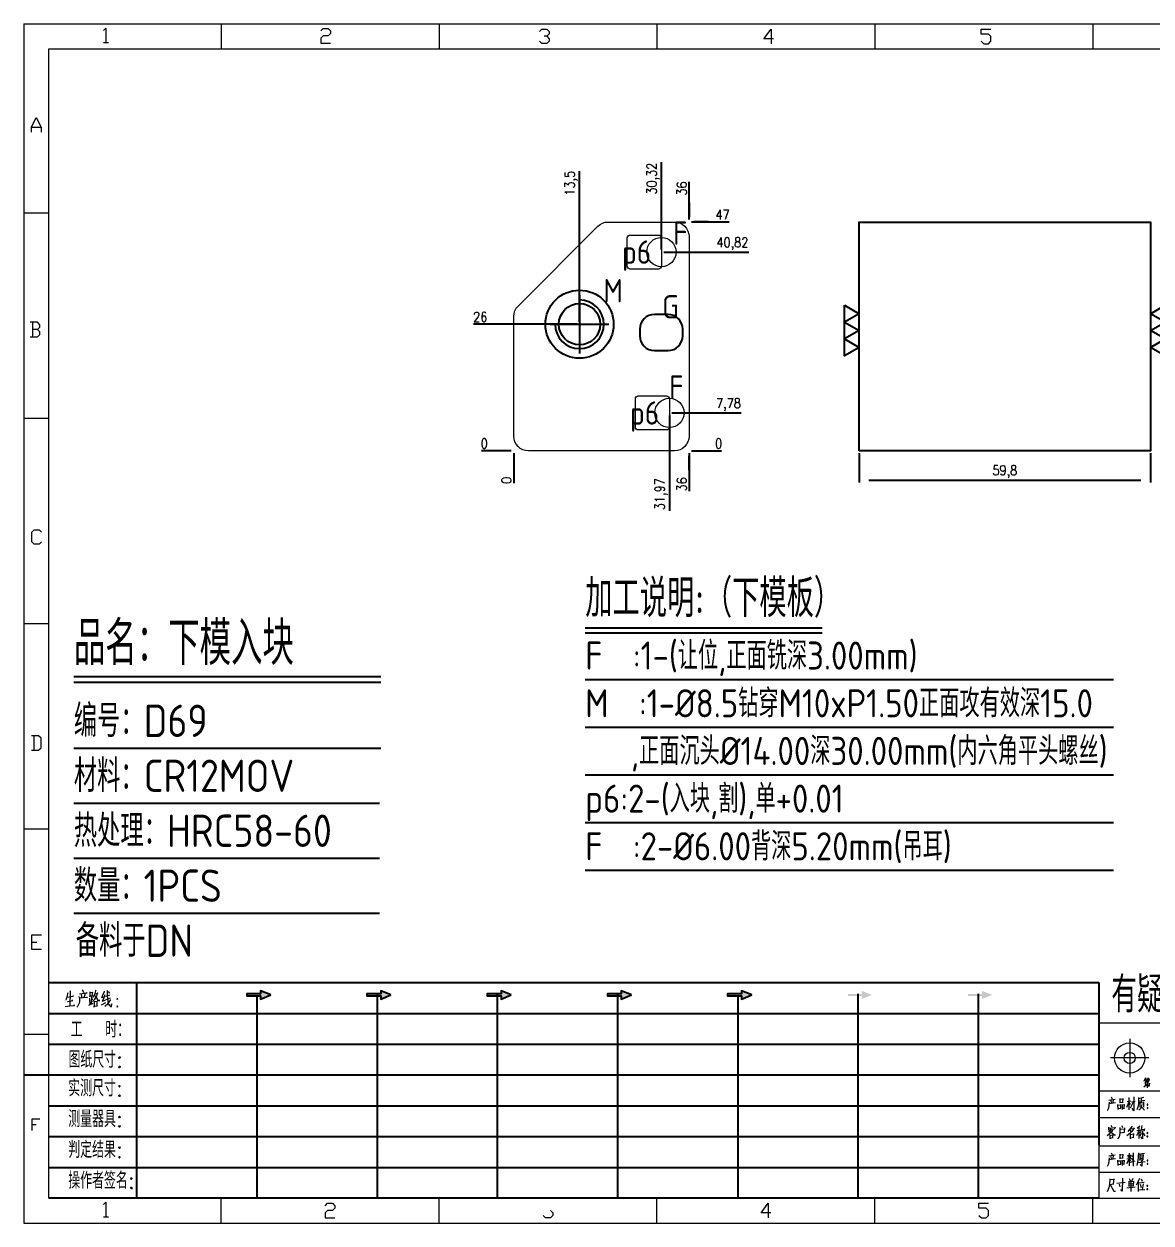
# Model space of a CAD drawing. Header units: millimetres. Extents: x 88508 to 142116, y -5268 to 20283.
# Drawn here: x 96824.6 to 97056, y -3081.8 to -2835.5 of the extents above; entities that cross this region are included whole.
import ezdxf
from ezdxf.enums import TextEntityAlignment as Align

# ---------------------------------------------------------------- set-up
doc = ezdxf.new("R2010")
doc.units = ezdxf.units.MM
doc.linetypes.add('CENTER', pattern=[0])
doc.linetypes.add('DASHED', pattern=[0])
for name, color, linetype in [('6', 6, 'Continuous'), ('DIE_P', 2, 'Continuous'), ('DIM', 4, 'Continuous'), ('TEXT', 4, 'Continuous')]:
    doc.layers.add(name, color=color, linetype=linetype)
doc.styles.add('chinesef_fs', font='simplex.shx', dxfattribs={"bigfont": 'gbcbig.shx'})
doc.styles.add('gbenor', font='gbenor.shx', dxfattribs={"bigfont": 'gbcbig.shx'})
doc.styles.add('GBENOR_', font='gbenor.shx', dxfattribs={"bigfont": 'gbcbig'})
doc.styles.get("Standard").update_dxf_attribs({"font": 'txt.shx', "width": 0.85, "bigfont": 'ctxt.shx'})
doc.styles.add('TXT', font='txt.shx', dxfattribs={"width": 0.8, "bigfont": 'ctxt.shx'})
doc.dimstyles.new('T-2-WX', dxfattribs={"dimtxt": 2, "dimasz": 2, "dimexe": 0.5, "dimexo": 0.5, "dimgap": 0.5, "dimtad": 1, "dimtxsty": 'Standard', "dimblk": 'OPEN30', "dimcen": 0, "dimazin": 3, "dimtfac": 1, "dimtmove": 0, "dimatfit": 3, "dimldrblk": 'OPEN30', "dimlwd": -1, "dimlwe": -1})

# ---------------------------------------------------------------- blocks, each defined once
blk = doc.blocks.new('U40')
for points in [[(351.8, 337.7), (351.8, 333.2), (367, 339.3), (351.8, 345.3), (351.8, 340.8), (331.2, 340.8), (331.2, 337.7)], [(545.7, 339.3), (530.6, 345.3), (530.6, 340.8), (509.9, 340.8), (509.9, 337.7), (530.6, 337.7), (530.6, 333.2)], [(724.5, 339.3), (709.3, 345.3), (709.3, 340.8), (688.7, 340.8), (688.7, 337.7), (709.3, 337.7), (709.3, 333.2)], [(903.3, 339.3), (888.1, 345.3), (888.1, 340.8), (867.5, 340.8), (867.5, 337.7), (888.1, 337.7), (888.1, 333.2)], [(1082.1, 339.3), (1066.9, 345.3), (1066.9, 340.8), (1046.3, 340.8), (1046.3, 337.7), (1066.9, 337.7), (1066.9, 333.2)], [(1245.7, 337.7), (1245.7, 333.2), (1260.9, 339.3), (1245.7, 345.3), (1245.7, 340.8), (1225.1, 340.8), (1225.1, 337.7)], [(1424.5, 337.7), (1424.5, 333.2), (1439.7, 339.3), (1424.5, 345.3), (1424.5, 340.8), (1403.8, 340.8), (1403.8, 337.7)]]:
    blk.add_hatch(color=3).paths.add_polyline_path(points)
at = {"color": 254, "lineweight": 18}
for p, q in [((0, 1783.5), (0, 0)), ((0, 1783.5), (2530.2, 1783.5)), ((941.1, 1783.5), (941.1, 1746.5)), ((1265.1, 1783.5), (1265.1, 1746.5)), ((1589.1, 1783.5), (1589.1, 1746.5)), ((37, 37), (37, 1746.5)), ((37, 1746.5), (2493.2, 1746.5)), ((0, 1502.7), (37, 1502.7)), ((0, 1197.2), (37, 1197.2)), ((0, 891.7), (37, 891.7)), ((0, 586.3), (37, 586.3)), ((1598.1, 298), (2493.2, 298)), ((0, 280.8), (37, 280.8)), ((1598.2, 196.6), (2493.2, 196.6)), ((2493.2, 156.4), (1598.2, 156.4)), ((2493.2, 114.1), (1598.2, 114.1)), ((2493.2, 75), (1598.2, 75)), ((37, 37), (2493.2, 37)), ((941.1, 0), (941.1, 37)), ((1265.1, 0), (1265.1, 37)), ((1589.1, 0), (1589.1, 37)), ((0, 0), (2530.2, 0))]:
    blk.add_line(p, q, dxfattribs=at)
at = {"color": 254, "linetype": 'Continuous', "lineweight": 18}
for p, q in [((293.1, 1783.5), (293.1, 1746.5)), ((617.1, 1783.5), (617.1, 1746.5)), ((1598.1, 298), (1598.1, 37)), ((1598.2, 298), (1598.2, 37)), ((293.1, 0), (293.1, 37)), ((617.1, 0), (617.1, 37))]:
    blk.add_line(p, q, dxfattribs=at)
for p, q in [((38, 357.6), (1598.2, 357.6)), ((1598.2, 357.6), (1598.2, 116.2)), ((38, 311.8), (1598.2, 311.8)), ((37.1, 266), (1598.2, 266)), ((0.1, 220.2), (1598.2, 220.2)), ((37.1, 174.4), (1598.2, 174.4)), ((37.1, 128.6), (1598.2, 128.6)), ((37.1, 82.8), (1598.2, 82.8))]:
    blk.add_line(p, q)
at = {"color": 254}
for p, q in [((167.8, 37), (167.8, 357.6)), ((525.5, 37), (525.5, 340.8)), ((704.3, 37), (704.3, 340.8)), ((883.1, 37), (883.1, 340.8)), ((1240.6, 37), (1240.6, 340.8)), ((1419.4, 37), (1419.4, 340.8)), ((346.7, 37), (346.7, 337.9)), ((1061.9, 37), (1061.9, 337.7)), ((1598.2, 37), (38, 37))]:
    blk.add_line(p, q, dxfattribs=at)
at = {"color": 92, "lineweight": 18}
for p, q in [((1644.1, 273.9), (1644.1, 217)), ((1672.4, 245.5), (1615.5, 245.5))]:
    blk.add_line(p, q, dxfattribs=at)
for points in [[(118.3, 1773.7), (121.9, 1777.3), (121.9, 1755.8)], [(441.4, 1773.1), (445, 1776.7), (452.2, 1776.7), (455.8, 1773.1), (455.8, 1769.5), (452.2, 1765.9), (445, 1765.9), (441.4, 1762.3), (441.4, 1755.1), (455.8, 1755.1)], [(766.4, 1772.4), (770, 1776), (777.2, 1776), (780.8, 1772.4), (780.8, 1768.8), (777.2, 1765.2), (773.6, 1765.2)], [(1114.4, 1761.4), (1100, 1761.4), (1110.8, 1775.8), (1110.8, 1754.2)], [(1423.4, 1757.7), (1427, 1754.1), (1434.2, 1754.1), (1437.8, 1757.7), (1437.8, 1764.9), (1434.2, 1768.5), (1423.4, 1768.5), (1423.4, 1775.7), (1437.8, 1775.7)], [(118.3, 1755.8), (125.5, 1755.8)], [(777.2, 1765.2), (780.8, 1761.6), (780.8, 1758), (777.2, 1754.4), (770, 1754.4), (766.4, 1758)], [(11.1, 1622.8), (11.1, 1630), (18.3, 1644.4), (25.5, 1630), (25.5, 1622.8)], [(11.1, 1630), (25.5, 1630)], [(20, 1329), (23.6, 1332.6), (23.6, 1336.2), (20, 1339.8), (9.2, 1339.8)], [(12.8, 1339.8), (12.8, 1318.2)], [(9.2, 1318.2), (20, 1318.2), (23.6, 1321.8), (23.6, 1325.4), (20, 1329), (12.8, 1329)], [(26.1, 1013.2), (22.5, 1009.6), (15.3, 1009.6), (11.7, 1013.2), (11.7, 1027.6), (15.3, 1031.2), (22.5, 1031.2), (26.1, 1027.6)], [(11, 703.2), (21.8, 703.2), (25.4, 706.8), (25.4, 721.2), (21.8, 724.8), (11, 724.8)], [(14.6, 724.8), (14.6, 703.2)], [(26.1, 407), (11.7, 407), (11.7, 428.6), (26.1, 428.6)], [(11.7, 417.8), (18.9, 417.8)], [(1613.5, 179.9), (1612.8, 170.8), (1610.8, 166.8)], [(1613, 182.8), (1622.3, 184.3)], [(1613.3, 177.7), (1623.2, 179.2)], [(1615.9, 182.1), (1616.3, 179)], [(1616.6, 187.6), (1617.9, 184.5)], [(1619.7, 183.6), (1618.8, 178.8)], [(1629.6, 185.4), (1629.6, 178.6)], [(1629.6, 184.3), (1634, 184.7)], [(1629.6, 179.4), (1634.2, 179.9)], [(1633.8, 179.9), (1634.2, 185.4)], [(1640, 172.1), (1643.5, 180.5)], [(1645.9, 181.4), (1640.4, 180.5)], [(1643.5, 168.2), (1643.5, 186.9)], [(1645.5, 176.1), (1643.5, 179.2)], [(1649.7, 180.8), (1647, 174.8), (1644.8, 171)], [(1646.6, 180.3), (1652.3, 181.2)], [(1650.1, 187.6), (1650.1, 167.1), (1647.7, 170.6)], [(1657.4, 186.9), (1657.2, 179), (1656.5, 173.7), (1654.8, 168.4)], [(1664.9, 186.7), (1657.4, 184.7)], [(1657.8, 181.2), (1666.7, 182.8)], [(1659.2, 179.7), (1659.2, 172.4)], [(1664.5, 179), (1659.2, 178.1)], [(1661.6, 178.6), (1661.8, 185.2)], [(1664.7, 180.1), (1664.5, 172.1)], [(1626.9, 168.8), (1626.7, 176.3)], [(1626.9, 175.2), (1630.5, 175.7)], [(1626.9, 170.2), (1630.7, 170.6)], [(1630.5, 176.1), (1630.3, 170.6)], [(1632.7, 176.3), (1632.7, 168.8)], [(1636.2, 175.7), (1632.9, 175.2)], [(1632.9, 170.4), (1636.4, 170.8)], [(1636, 170.8), (1636.4, 176.1)], [(1662, 176.3), (1661.4, 172.4), (1660, 169.7), (1657.6, 167.7)], [(1662.3, 172.4), (1666.2, 168)], [(12.3, 137.7), (12.3, 155), (23.8, 155)], [(12.3, 146.4), (18.1, 146.4)], [(1615.9, 144.9), (1617.5, 143.1)], [(1632.3, 144.9), (1633.2, 142)], [(1647.7, 144.2), (1641.5, 136.3)], [(1659.4, 144.2), (1655.2, 140.5)], [(1662.3, 144.9), (1661.2, 139.2), (1660.1, 135.2)], [(1619.7, 139.4), (1616.8, 135), (1610.6, 129.7)], [(1612.8, 142.5), (1612.4, 138.1)], [(1615.9, 140.3), (1612.4, 135)], [(1612.8, 141.2), (1622.3, 142)], [(1614.6, 131.2), (1614.8, 125)], [(1614.6, 130.3), (1619.2, 131.2)], [(1614.8, 137.8), (1619.2, 138.9)], [(1614.8, 126.1), (1619.5, 127)], [(1615.1, 136.3), (1621.7, 131), (1623, 131)], [(1619, 127), (1619.5, 131.9)], [(1622.6, 142.5), (1621.2, 138.9)], [(1629.6, 142), (1629.2, 133.6), (1628.3, 128.3), (1626.1, 125)], [(1629.2, 134.3), (1636.2, 135)], [(1629.4, 139.6), (1636, 140.3)], [(1636.2, 141.6), (1635.8, 135)], [(1650.8, 141.4), (1647.3, 136.1), (1644.2, 133), (1639.8, 129.9)], [(1644, 138.9), (1645.7, 136.1)], [(1644.6, 133.4), (1644.6, 125)], [(1644.6, 131.9), (1650.2, 132.8)], [(1644.6, 126.8), (1650.4, 127.5)], [(1645.1, 140.3), (1650.2, 140.7)], [(1649.9, 127.5), (1650.4, 133.2)], [(1657.7, 137.4), (1656.1, 133.6), (1654.1, 129.9)], [(1654.6, 137.4), (1659.9, 138.3)], [(1657.7, 142), (1657.7, 125.5)], [(1657.7, 136.3), (1659.6, 133.9)], [(1661.4, 134.1), (1659, 128.6)], [(1663, 137.6), (1663, 125.3), (1661, 128.1)], [(1661.4, 138.9), (1665.8, 139.6)], [(1664.3, 133.6), (1666.5, 129.9)], [(1666.3, 140), (1664.9, 136.7)], [(1613.5, 96.9), (1612.8, 87.8), (1610.8, 83.9)], [(1613, 99.8), (1622.3, 101.3)], [(1613.3, 94.7), (1623.2, 96.2)], [(1615.9, 99.1), (1616.3, 96)], [(1616.6, 104.6), (1617.9, 101.5)], [(1619.7, 100.6), (1618.8, 95.8)], [(1626.9, 85.8), (1626.7, 93.4)], [(1626.9, 92.3), (1630.5, 92.7)], [(1629.6, 102.4), (1629.6, 95.6)], [(1629.6, 101.3), (1634, 101.8)], [(1629.6, 96.4), (1634.2, 96.9)], [(1630.5, 93.1), (1630.3, 87.6)], [(1632.7, 93.4), (1632.7, 85.8)], [(1636.2, 92.7), (1632.9, 92.3)], [(1633.8, 96.9), (1634.2, 102.4)], [(1636, 87.8), (1636.4, 93.1)], [(1643.5, 96), (1641.5, 91.6), (1639.5, 88.1)], [(1640, 95.6), (1645.9, 96.4)], [(1641.1, 100.9), (1641.9, 97.6)], [(1643.5, 104), (1643.5, 85)], [(1643.5, 95.1), (1645.3, 92.3)], [(1645.5, 101.3), (1644.2, 96.2)], [(1645, 90.7), (1652.3, 92.7)], [(1646.8, 101.1), (1647.9, 98.4)], [(1646.8, 96.9), (1648.1, 93.6)], [(1649.7, 84.5), (1649.7, 104.2)], [(1657, 104.4), (1656.3, 93.1), (1654.5, 85.4)], [(1657, 102.6), (1666, 103.7)], [(1657.2, 90), (1666.9, 91.4)], [(1658.3, 93.8), (1664.2, 94.7)], [(1659.2, 101.8), (1659.2, 95.1)], [(1664.7, 101.1), (1659.2, 100.4)], [(1659.2, 98), (1663.4, 98.7)], [(1659.2, 96), (1664.7, 96.7)], [(1661.4, 92.9), (1662, 90.7), (1662, 84.5), (1659.8, 87.2)], [(1661.8, 91.6), (1664.5, 94.9)], [(1664.2, 96.7), (1664.7, 101.8)], [(1626.9, 87.2), (1630.7, 87.6)], [(1632.9, 87.4), (1636.4, 87.8)], [(1614.4, 65.7), (1614.2, 57.3), (1613.3, 52.3), (1610.4, 46.5)], [(1614.2, 57.3), (1620.6, 58.2)], [(1620.6, 64.8), (1614.4, 64.2)], [(1615.3, 57.3), (1620.6, 47.4), (1622.8, 47.4)], [(1619.9, 58.2), (1620.8, 65.7)], [(1625.2, 59.3), (1637.6, 60.6)], [(1630.1, 53.6), (1628.7, 58)], [(1633.4, 66.6), (1632.9, 47.2), (1630.7, 50)], [(1639.8, 52.5), (1652.1, 53.6)], [(1642.9, 62.2), (1642.9, 54.5)], [(1649.5, 61.8), (1642.9, 61.1)], [(1642.9, 55.1), (1649.9, 55.8)], [(1643.5, 66.2), (1645.1, 62.4)], [(1643.8, 58.4), (1648.6, 58.9)], [(1646.2, 46.7), (1646.2, 61.3)], [(1648.6, 66.4), (1646.8, 61.8)], [(1649.7, 62.2), (1649.3, 55.8)], [(1658.5, 66.4), (1653.9, 56.2)], [(1656.8, 62.2), (1656.8, 46.7)], [(1658.3, 59.8), (1665.8, 60.6)], [(1659.9, 57.8), (1661.2, 52.7)], [(1661.4, 65.7), (1662.7, 62.2)], [(1664.1, 58.4), (1662.5, 49.6)], [(1657.7, 49.2), (1666.7, 49.8)], [(118.3, 27.4), (121.9, 31), (121.9, 9.4)], [(447.9, 25.7), (451.5, 29.3), (458.7, 29.3), (462.3, 25.7), (462.3, 22.1), (458.7, 18.5), (451.5, 18.5), (447.9, 14.9), (447.9, 7.7), (462.3, 7.7)], [(782.7, 18.5), (786.3, 14.9), (786.3, 11.3), (782.7, 7.7), (775.5, 7.7), (771.9, 11.3)], [(1110.3, 14.9), (1095.9, 14.9), (1106.7, 29.3), (1106.7, 7.7)], [(1419.9, 11.3), (1423.5, 7.7), (1430.7, 7.7), (1434.3, 11.3), (1434.3, 18.5), (1430.7, 22.1), (1419.9, 22.1), (1419.9, 29.3), (1434.3, 29.3)], [(118.3, 9.4), (125.5, 9.4)]]:
    blk.add_lwpolyline(points, dxfattribs=at)
at = {"color": 92, "lineweight": 0}
for points in [[(65, 342.2), (64.8, 341), (64.1, 337.9), (63.6, 335.7), (62.8, 333.5), (62.1, 331.4)], [(68.4, 345.9), (68.7, 344.4), (68.1, 322.9)], [(82.6, 340.8), (93.7, 342.2), (93.3, 342.4), (92.4, 342)], [(86.1, 336.1), (86, 337.5), (85.3, 339.8)], [(86.7, 346.7), (87.9, 344.6), (88.3, 343)], [(90.3, 341), (90.4, 339.6), (89.1, 335.3)], [(97.8, 344), (98.1, 342.6), (98.1, 340.8), (98.1, 337.9), (98.1, 336.3), (98.2, 337.7), (102.1, 338.3), (101.8, 338.3), (102.1, 343.6), (102.1, 343.2), (102.1, 342.8), (98.2, 342.2)], [(105.5, 341.2), (105.9, 341), (109.6, 341.8), (109.3, 342.6), (108.5, 339.6), (107.6, 337.3), (106.9, 335.9), (105.9, 334.3), (104.3, 332), (103.1, 330.4), (101.9, 329.4)], [(106.6, 346.5), (106.5, 345.2), (105.1, 341.2), (104.2, 338.9), (103.1, 336.3), (102.6, 335.5)], [(104.9, 339.1), (105.3, 338.7), (107, 335.7), (108.6, 333.3), (109.9, 331.2), (110.3, 330.8), (112.6, 330.8), (110.2, 331.2), (109, 332.6)], [(119.3, 344.8), (119.1, 343.8), (116.8, 338.5), (115.4, 335.5), (119.3, 336.3)], [(120.3, 339.4), (118.1, 333.5), (116.4, 330), (116.1, 329.8), (120.5, 331.4)], [(121.7, 336.7), (127.7, 339.6)], [(123.4, 346.5), (123.5, 345.4), (123.5, 340.8), (123.8, 337.3), (124, 335.3), (124.2, 333.1), (124.5, 331), (124.8, 329), (125.2, 327.4), (125.9, 325.7), (126.9, 323.9), (127.9, 322.7), (128.9, 321.7), (129.6, 321.3), (129.9, 326.1), (129.4, 321.5)], [(127.7, 341.6), (127.2, 342.4), (125.7, 344.2)], [(61.4, 322.3), (68.2, 322.9), (75.3, 323.7), (74.9, 323.9), (73.8, 323.5)], [(63.8, 335.9), (73.4, 337.5), (73.1, 337.7), (72.5, 337.3)], [(64.5, 329.6), (64.8, 329.6), (65.1, 329.6), (72.5, 331), (71.9, 331), (70.9, 330.8)], [(82.6, 335.1), (82.6, 331.8), (82.3, 329), (81.9, 326.8), (81.2, 324.9), (80.3, 323.1), (79.6, 321.9), (78.8, 320.9)], [(93.3, 335.5), (94.1, 335.7), (94.3, 335.5), (82.6, 334.3), (82.6, 335.1), (82.2, 336.9)], [(96.5, 323.9), (102.8, 327.2)], [(97.2, 334.3), (97.5, 333.5), (97.7, 324.7)], [(100.2, 337.9), (100.1, 325.9)], [(100.2, 332.6), (102.4, 333.1)], [(104.2, 330), (104.5, 329), (104.5, 321.1), (104.3, 322.1), (104.5, 322.7), (109.2, 323.1), (108.6, 323.1), (109, 329.2), (109, 330), (109.3, 329.4), (108.6, 329.4), (104.6, 328.8)], [(115.3, 324.3), (121.5, 328.2)], [(128.2, 332.4), (128.1, 331.6), (126.9, 329.6), (125.8, 328), (124.5, 326.3), (123, 324.7), (121.4, 323.3), (120.1, 322.3)], [(121.4, 332.2), (128.8, 335.1)]]:
    blk.add_lwpolyline(points, dxfattribs=at)
for points in [[(367, 339.3), (351.8, 345.3), (351.8, 340.8), (331.2, 340.8), (331.2, 337.7), (351.8, 337.7), (351.8, 333.2), (367, 339.3)], [(545.7, 339.3), (530.6, 345.3), (530.6, 340.8), (509.9, 340.8), (509.9, 337.7), (530.6, 337.7), (530.6, 333.2), (545.7, 339.3)], [(724.5, 339.3), (709.3, 345.3), (709.3, 340.8), (688.7, 340.8), (688.7, 337.7), (709.3, 337.7), (709.3, 333.2), (724.5, 339.3)], [(903.3, 339.3), (888.1, 345.3), (888.1, 340.8), (867.5, 340.8), (867.5, 337.7), (888.1, 337.7), (888.1, 333.2), (903.3, 339.3)], [(1082.1, 339.3), (1066.9, 345.3), (1066.9, 340.8), (1046.3, 340.8), (1046.3, 337.7), (1066.9, 337.7), (1066.9, 333.2), (1082.1, 339.3)]]:
    blk.add_lwpolyline(points)
for points in [[(138.7, 332.4), (139.4, 333.5), (138.7, 334.5), (138, 333.5)], [(138.7, 320.9), (139.4, 321.9), (138.7, 322.9), (138, 321.9)]]:
    blk.add_lwpolyline(points, close=True, dxfattribs=at)
at = {"color": 3, "lineweight": 18}
for points in [[(1665.5, 210.9), (1668.3, 216.3)], [(1667.3, 214.2), (1670.1, 214.7)], [(1668.8, 211.7), (1668, 214.2)], [(1670.3, 211.9), (1671.9, 216.3)], [(1671.1, 214.2), (1674, 214.7)], [(1671.4, 214.2), (1672.9, 211.7)], [(1670.1, 206.6), (1668, 204.5), (1665, 202.1)], [(1667.1, 206.6), (1673.4, 207.3)], [(1667.3, 211.1), (1672.4, 211.6)], [(1667.3, 209.6), (1667.3, 206.6)], [(1672.5, 209.4), (1667.3, 208.9)], [(1670.1, 211.2), (1670.1, 201.3)], [(1673.5, 208.1), (1672.7, 202.9), (1671.7, 205)], [(1672.2, 209.4), (1672.5, 211.9)]]:
    blk.add_lwpolyline(points, dxfattribs=at)
at = {"color": 92, "lineweight": 18}
for points in [[(1670, 176.1), (1670, 175.9), (1670.2, 175.7), (1670.4, 175.5), (1670.6, 175.5), (1670.9, 175.5), (1671.1, 175.7), (1671.3, 175.9), (1671.3, 176.1), (1671.3, 176.4), (1671.1, 176.6), (1670.9, 176.7), (1670.6, 176.8), (1670.4, 176.7), (1670.2, 176.6), (1670, 176.4)], [(1671.3, 171), (1671.3, 171.3), (1671.1, 171.5), (1670.9, 171.7), (1670.6, 171.7), (1670.4, 171.7), (1670.2, 171.5), (1670, 171.3), (1670, 171), (1670, 170.8), (1670.2, 170.6), (1670.4, 170.4), (1670.6, 170.4), (1670.9, 170.4), (1671.1, 170.6), (1671.3, 170.8)], [(1671.1, 176.1), (1671, 176.3), (1670.9, 176.5), (1670.6, 176.6), (1670.4, 176.5), (1670.3, 176.3), (1670.2, 176.1), (1670.3, 175.9), (1670.4, 175.7), (1670.6, 175.7), (1670.9, 175.7), (1671, 175.9)], [(1671.1, 171), (1671, 171.3), (1670.9, 171.4), (1670.6, 171.5), (1670.4, 171.4), (1670.3, 171.3), (1670.2, 171), (1670.3, 170.8), (1670.4, 170.7), (1670.6, 170.6), (1670.9, 170.7), (1671, 170.8)], [(1669.8, 133.9), (1669.8, 133.6), (1670, 133.4), (1670.2, 133.3), (1670.5, 133.2), (1670.7, 133.3), (1670.9, 133.4), (1671.1, 133.6), (1671.1, 133.9), (1671.1, 134.1), (1670.9, 134.3), (1670.7, 134.5), (1670.5, 134.5), (1670.2, 134.5), (1670, 134.3), (1669.8, 134.1)], [(1671.1, 128.8), (1671.1, 129), (1670.9, 129.3), (1670.7, 129.4), (1670.5, 129.4), (1670.2, 129.4), (1670, 129.3), (1669.8, 129), (1669.8, 128.8), (1669.8, 128.5), (1670, 128.3), (1670.2, 128.2), (1670.5, 128.1), (1670.7, 128.2), (1670.9, 128.3), (1671.1, 128.5)], [(1670.9, 133.9), (1670.8, 134.1), (1670.7, 134.2), (1670.5, 134.3), (1670.2, 134.2), (1670.1, 134.1), (1670, 133.9), (1670.1, 133.6), (1670.2, 133.5), (1670.5, 133.4), (1670.7, 133.5), (1670.8, 133.6)], [(1670.9, 128.8), (1670.8, 129), (1670.7, 129.2), (1670.5, 129.2), (1670.2, 129.2), (1670.1, 129), (1670, 128.8), (1670.1, 128.6), (1670.2, 128.4), (1670.5, 128.3), (1670.7, 128.4), (1670.8, 128.6)], [(1670, 93.1), (1670, 92.9), (1670.2, 92.7), (1670.4, 92.5), (1670.6, 92.5), (1670.9, 92.5), (1671.1, 92.7), (1671.3, 92.9), (1671.3, 93.1), (1671.3, 93.4), (1671.1, 93.6), (1670.9, 93.7), (1670.6, 93.8), (1670.4, 93.7), (1670.2, 93.6), (1670, 93.4)], [(1671.1, 93.1), (1671, 93.4), (1670.9, 93.5), (1670.6, 93.6), (1670.4, 93.5), (1670.3, 93.4), (1670.2, 93.1), (1670.3, 92.9), (1670.4, 92.8), (1670.6, 92.7), (1670.9, 92.8), (1671, 92.9)], [(1671.3, 88.1), (1671.3, 88.3), (1671.1, 88.5), (1670.9, 88.7), (1670.6, 88.7), (1670.4, 88.7), (1670.2, 88.5), (1670, 88.3), (1670, 88.1), (1670, 87.8), (1670.2, 87.6), (1670.4, 87.4), (1670.6, 87.4), (1670.9, 87.4), (1671.1, 87.6), (1671.3, 87.8)], [(1671.1, 88.1), (1671, 88.3), (1670.9, 88.4), (1670.6, 88.5), (1670.4, 88.4), (1670.3, 88.3), (1670.2, 88.1), (1670.3, 87.8), (1670.4, 87.7), (1670.6, 87.6), (1670.9, 87.7), (1671, 87.8)], [(1669.8, 55.3), (1669.8, 55.1), (1670, 54.9), (1670.2, 54.7), (1670.5, 54.7), (1670.7, 54.7), (1670.9, 54.9), (1671.1, 55.1), (1671.1, 55.3), (1671.1, 55.6), (1670.9, 55.8), (1670.7, 56), (1670.5, 56), (1670.2, 56), (1670, 55.8), (1669.8, 55.6)], [(1670.9, 55.3), (1670.8, 55.6), (1670.7, 55.7), (1670.5, 55.8), (1670.2, 55.7), (1670.1, 55.6), (1670, 55.3), (1670.1, 55.1), (1670.2, 55), (1670.5, 54.9), (1670.7, 55), (1670.8, 55.1)], [(1671.1, 50.3), (1671.1, 50.5), (1670.9, 50.7), (1670.7, 50.9), (1670.5, 50.9), (1670.2, 50.9), (1670, 50.7), (1669.8, 50.5), (1669.8, 50.3), (1669.8, 50), (1670, 49.8), (1670.2, 49.7), (1670.5, 49.6), (1670.7, 49.7), (1670.9, 49.8), (1671.1, 50)], [(1670.9, 50.3), (1670.8, 50.5), (1670.7, 50.7), (1670.5, 50.7), (1670.2, 50.7), (1670.1, 50.5), (1670, 50.3), (1670.1, 50), (1670.2, 49.9), (1670.5, 49.8), (1670.7, 49.9), (1670.8, 50)]]:
    blk.add_lwpolyline(points, close=True, dxfattribs=at)
for radius in [22.5, 8.37]:
    blk.add_circle((1644.1, 245.5), radius, dxfattribs=at)
at = {"color": 3, "style": 'chinesef_fs'}
for s, height, p in [('有疑必问 不可盲目加工', 53.079, (1616.8, 313.1)), ('工  时：', 24.57, (69.5, 275.7)), ('图纸尺寸:', 24.57, (66.2, 230.9)), ('实测尺寸:', 24.57, (65.9, 188.4)), ('测量器具:', 24.57, (65.9, 142.6)), ('判定结果:', 24.57, (65.9, 96.8)), ('操作者签名:', 24.57, (65.9, 51))]:
    blk.add_text(s, height=height, dxfattribs=at).set_placement(p)
at = {"lineweight": 18, "style": 'GBENOR_'}
blk.add_attdef('文档路径', (2126, 386.9), '', height=17.8, dxfattribs=at)
at = {"lineweight": 20, "style": 'TXT'}
for tag, height, p in [('18-**-**', 16.3, (1866.6, 256.2)), ('客户名称', 16.1, (1741.1, 134, 0)), ('料厚:', 16.1, (1741.3, 93.2, 0))]:
    blk.add_attdef(tag, text='', height=height, dxfattribs=at).set_placement(p, align=Align.MIDDLE)
for tag, p, height in [('88888', (1850.9, 207.5), 14.9), ('材质:', (1691.2, 168, 0), 16.1), ('核准', (1869.4, 127.5, 0), 16.1), ('设计', (1868.8, 88.3, 0), 16.1), ('绘图', (1868.2, 49.1, 0), 16.1)]:
    blk.add_attdef(tag, p, '', height=height, dxfattribs=at)
for tag, p, height, width in [('3', (2234.7, 206.9), 15.8, 0.7), ('4', (2234.7, 167.4), 15.8, 0.7), ('核准日期', (2041.1, 124.2, 0), 16.1, 0.68), ('设计日期', (2041.1, 84.5, 0), 16.1, 0.68), ('1', (2251.9, 85.9), 14.6, 0.7), ('绘图日期', (2040.9, 46.4, 0), 16.1, 0.68), ('2', (2235, 49.2), 14.6, 0.7)]:
    blk.add_attdef(tag, p, '', height=height, dxfattribs=dict(at, width=width))
blk = doc.blocks.new('*D7833')
at = {"layer": 'Defpoints', "color": 0}
for p in [(96996.06, -2923.16), (97055.86, -2923.16), (97055.86, -2929.16)]:
    blk.add_point(p, dxfattribs=at)
at = {"layer": 'DIM', "color": 0}
for p, q in [((96996.06, -2923.66), (96996.06, -2929.66)), ((97055.86, -2923.66), (97055.86, -2929.66)), ((96998.06, -2929.16), (97053.86, -2929.16))]:
    blk.add_line(p, q, dxfattribs=at)
at = {"layer": 'DIM', "color": 0, "insert": (97025.96, -2927.47), "char_height": 2, "attachment_point": 5}
blk.add_mtext('59,8', dxfattribs=at)
blk = doc.blocks.new('_Open30')
blk = doc.blocks.new('*D7834')
at = {"layer": 'Defpoints', "color": 0}
for p in [(96925.13, -2923.16), (96961.13, -2923.16), (96966.13, -2923.16)]:
    blk.add_point(p, dxfattribs=at)
at = {"layer": 'DIM', "color": 0}
blk.add_line((96961.63, -2923.16), (96967.77, -2923.16), dxfattribs=at)
at = {"layer": 'DIM', "color": 0, "insert": (96967.2, -2921.66), "char_height": 2, "attachment_point": 5}
blk.add_mtext('0', dxfattribs=at)
blk = doc.blocks.new('*D7835')
at = {"layer": 'Defpoints', "color": 0}
for p in [(96957.1, -2915.38), (96966.13, -2915.38), (96925.13, -2923.16)]:
    blk.add_point(p, dxfattribs=at)
at = {"layer": 'DIM', "color": 0}
for p, q in [((96957.6, -2915.38), (96961.1, -2915.38)), ((96961.1, -2915.38), (96962.13, -2915.38)), ((96962.13, -2915.38), (96971.81, -2915.38))]:
    blk.add_line(p, q, dxfattribs=at)
at = {"layer": 'DIM', "color": 0, "insert": (96969.22, -2913.69), "char_height": 2, "attachment_point": 5}
blk.add_mtext('7,78', dxfattribs=at)
blk = doc.blocks.new('*D7836')
at = {"layer": 'Defpoints', "color": 0}
for p in [(96955.45, -2882.34), (96966.13, -2882.34), (96925.13, -2923.16)]:
    blk.add_point(p, dxfattribs=at)
at = {"layer": 'DIM', "color": 0}
for p, q in [((96955.95, -2882.34), (96959.45, -2882.34)), ((96959.45, -2882.34), (96962.13, -2882.34)), ((96962.13, -2882.34), (96973.43, -2882.34))]:
    blk.add_line(p, q, dxfattribs=at)
at = {"layer": 'DIM', "color": 0, "insert": (96970.03, -2880.65), "char_height": 2, "attachment_point": 5}
blk.add_mtext('40,82', dxfattribs=at)
blk = doc.blocks.new('*D7837')
at = {"layer": 'Defpoints', "color": 0}
for p in [(96961.13, -2876.16), (96966.13, -2876.16), (96925.13, -2923.16)]:
    blk.add_point(p, dxfattribs=at)
at = {"layer": 'DIM', "color": 0}
for p, q in [((96961.63, -2876.16), (96965.13, -2876.16)), ((96965.13, -2876.16), (96962.13, -2876.16)), ((96962.13, -2876.16), (96969.38, -2876.16))]:
    blk.add_line(p, q, dxfattribs=at)
at = {"layer": 'DIM', "color": 0, "insert": (96968.01, -2874.66), "char_height": 2, "attachment_point": 5}
blk.add_mtext('47', dxfattribs=at)
blk = doc.blocks.new('*D7838')
at = {"layer": 'Defpoints', "color": 0}
for p in [(96920.13, -2923.16), (96925.13, -2923.16), (96925.13, -2923.16)]:
    blk.add_point(p, dxfattribs=at)
at = {"layer": 'DIM', "color": 0}
blk.add_line((96924.63, -2923.16), (96918.5, -2923.16), dxfattribs=at)
at = {"layer": 'DIM', "color": 0, "insert": (96919.07, -2921.66), "char_height": 2, "attachment_point": 5}
blk.add_mtext('0', dxfattribs=at)
blk = doc.blocks.new('*D7839')
at = {"layer": 'Defpoints', "color": 0}
for p in [(96920.13, -2897.16), (96938.63, -2897.16), (96925.13, -2923.16)]:
    blk.add_point(p, dxfattribs=at)
at = {"layer": 'DIM', "color": 0}
for p, q in [((96924.13, -2897.16), (96916.88, -2897.16)), ((96928.13, -2897.16), (96924.13, -2897.16)), ((96938.13, -2897.16), (96928.13, -2897.16))]:
    blk.add_line(p, q, dxfattribs=at)
at = {"layer": 'DIM', "color": 0, "insert": (96918.26, -2895.66), "char_height": 2, "attachment_point": 5}
blk.add_mtext('26', dxfattribs=at)
blk = doc.blocks.new('*D7840')
at = {"layer": 'Defpoints', "color": 0}
for p in [(96925.13, -2923.16), (96961.13, -2923.16), (96961.13, -2928.16)]:
    blk.add_point(p, dxfattribs=at)
at = {"layer": 'DIM', "color": 0}
for p, q in [((96961.13, -2923.66), (96961.13, -2927.16)), ((96961.13, -2927.16), (96961.13, -2924.16)), ((96961.13, -2924.16), (96961.13, -2931.42))]:
    blk.add_line(p, q, dxfattribs=at)
at = {"layer": 'DIM', "color": 0, "insert": (96959.63, -2930.04), "char_height": 2, "attachment_point": 5, "rotation": 90}
blk.add_mtext('36', dxfattribs=at)
blk = doc.blocks.new('*D7841')
at = {"layer": 'Defpoints', "color": 0}
for p in [(96957.1, -2915.38), (96925.13, -2923.16), (96957.1, -2928.16)]:
    blk.add_point(p, dxfattribs=at)
at = {"layer": 'DIM', "color": 0}
for p, q in [((96957.1, -2915.88), (96957.1, -2920.16)), ((96957.1, -2920.16), (96957.1, -2924.16)), ((96957.1, -2924.16), (96957.1, -2935.46))]:
    blk.add_line(p, q, dxfattribs=at)
at = {"layer": 'DIM', "color": 0, "insert": (96955.41, -2932.06), "char_height": 2, "attachment_point": 5, "rotation": 90}
blk.add_mtext('31,97', dxfattribs=at)
blk = doc.blocks.new('*D7842')
at = {"layer": 'Defpoints', "color": 0}
for p in [(96925.13, -2923.16), (96925.13, -2923.16), (96925.13, -2928.16)]:
    blk.add_point(p, dxfattribs=at)
at = {"layer": 'DIM', "color": 0}
blk.add_line((96925.13, -2923.66), (96925.13, -2929.8), dxfattribs=at)
at = {"layer": 'DIM', "color": 0, "insert": (96923.63, -2929.23), "char_height": 2, "attachment_point": 5, "rotation": 90}
blk.add_mtext('0', dxfattribs=at)
blk = doc.blocks.new('*D7843')
at = {"layer": 'Defpoints', "color": 0}
for p in [(96961.13, -2871.16), (96961.13, -2876.16), (96925.13, -2923.16)]:
    blk.add_point(p, dxfattribs=at)
at = {"layer": 'DIM', "color": 0}
for p, q in [((96961.13, -2875.16), (96961.13, -2867.91)), ((96961.13, -2875.66), (96961.13, -2872.16)), ((96961.13, -2872.16), (96961.13, -2875.16))]:
    blk.add_line(p, q, dxfattribs=at)
at = {"layer": 'DIM', "color": 0, "insert": (96959.63, -2869.29), "char_height": 2, "attachment_point": 5, "rotation": 90}
blk.add_mtext('36', dxfattribs=at)
blk = doc.blocks.new('*D7844')
at = {"layer": 'Defpoints', "color": 0}
for p in [(96955.45, -2871.16), (96955.45, -2882.34), (96925.13, -2923.16)]:
    blk.add_point(p, dxfattribs=at)
at = {"layer": 'DIM', "color": 0}
for p, q in [((96955.45, -2875.16), (96955.45, -2863.86)), ((96955.45, -2878.34), (96955.45, -2875.16)), ((96955.45, -2881.84), (96955.45, -2878.34))]:
    blk.add_line(p, q, dxfattribs=at)
at = {"layer": 'DIM', "color": 0, "insert": (96953.76, -2867.26), "char_height": 2, "attachment_point": 5, "rotation": 90}
blk.add_mtext('30,32', dxfattribs=at)
blk = doc.blocks.new('*D7845')
at = {"layer": 'Defpoints', "color": 0}
for p in [(96938.63, -2871.16), (96938.63, -2897.16), (96925.13, -2923.16)]:
    blk.add_point(p, dxfattribs=at)
at = {"layer": 'DIM', "color": 0}
for p, q in [((96938.63, -2875.16), (96938.63, -2865.73)), ((96938.63, -2879.16), (96938.63, -2875.16)), ((96938.63, -2896.66), (96938.63, -2879.16))]:
    blk.add_line(p, q, dxfattribs=at)
at = {"layer": 'DIM', "color": 0, "insert": (96936.94, -2868.2), "char_height": 2, "attachment_point": 5, "rotation": 90}
blk.add_mtext('13,5', dxfattribs=at)

msp = doc.modelspace()

# ---------------------------------------------------------------- linework, layer by layer
at = {"layer": '6', "color": 2}
msp.add_lwpolyline([(96996.062, -2923.165), (96996.062, -2876.165), (97055.862, -2876.165), (97055.862, -2923.165)], close=True, dxfattribs=at)
at = {"layer": 'DIE_P', "linetype": 'CENTER'}
for p, q in [((96938.633, -2891.165), (96938.633, -2903.165)), ((96932.633, -2897.165), (96944.633, -2897.165))]:
    msp.add_line(p, q, dxfattribs=at)
at = {"layer": 'DIE_P', "linetype": 'Continuous', "lineweight": 15}
msp.add_lwpolyline([(96925.133, -2920.165), (96925.133, -2895.549, -0.1989124), (96926.011, -2893.428), (96942.396, -2877.043, -0.1989124), (96944.517, -2876.165), (96958.133, -2876.165, -0.4142136), (96961.133, -2879.165), (96961.133, -2920.165, -0.4142136), (96958.133, -2923.165), (96928.133, -2923.165, -0.4142136)], format="xyb", close=True, dxfattribs=at)
at = {"layer": 'DIE_P', "color": 1, "linetype": 'Continuous', "lineweight": 15}
for points in [[(96948.452, -2885.242), (96948.452, -2879.442, -0.4142136), (96949.052, -2878.842), (96954.852, -2878.842, -0.4142136), (96955.452, -2879.442), (96955.452, -2885.242, -0.4142136), (96954.852, -2885.842), (96949.052, -2885.842, -0.4142136)], [(96950.102, -2918.282), (96950.102, -2912.482, -0.4142136), (96950.702, -2911.882), (96956.502, -2911.882, -0.4142136), (96957.102, -2912.482), (96957.102, -2918.282, -0.4142136), (96956.502, -2918.882), (96950.702, -2918.882, -0.4142136)]]:
    msp.add_lwpolyline(points, format="xyb", close=True, dxfattribs=at)
at = {"layer": 'DIE_P', "color": 94, "linetype": 'Continuous'}
msp.add_lwpolyline([(96959.822, -2899.554), (96959.822, -2898.169, 0.4142136), (96956.822, -2895.169), (96954.016, -2895.169, 0.4142136), (96951.016, -2898.169), (96951.016, -2899.554, 0.4142136), (96954.016, -2902.554), (96956.822, -2902.554, 0.4142136)], format="xyb", close=True, dxfattribs=at)
at = {"layer": 'DIE_P', "color": 52, "linetype": 'DASHED', "lineweight": 15}
for centre in [(96955.452, -2882.342), (96957.102, -2915.382)]:
    msp.add_circle(centre, 3, dxfattribs=at)
at = {"layer": 'DIE_P', "linetype": 'Continuous'}
msp.add_circle((96938.633, -2897.165), 7, dxfattribs=at)
at = {"layer": 'DIE_P'}
msp.add_circle((96938.633, -2897.165), 4.25, dxfattribs=at)
msp.add_arc((96938.633, -2897.165), 5, 180, 90, dxfattribs=at)
at = {"layer": 'DIM', "color": 4, "linetype": 'Continuous', "lineweight": 25}
for p, q in [((96834.801, -2969.487), (96897.861, -2969.487)), ((96834.801, -2970.649), (96897.861, -2970.649)), ((96834.801, -2984.263), (96897.861, -2984.263)), ((96834.801, -2995.553), (96897.587, -2995.553)), ((96834.801, -3006.843), (96897.587, -3006.843)), ((96834.801, -3018.133), (96897.587, -3018.133))]:
    msp.add_line(p, q, dxfattribs=at)
at = {"layer": 'TEXT', "color": 3}
for p, q in [((96939.816, -2959.55), (96988.477, -2959.55)), ((96939.816, -2960.558), (96988.477, -2960.558))]:
    msp.add_line(p, q, dxfattribs=at)
at = {"layer": 'TEXT', "color": 3, "linetype": 'Continuous'}
for p, q in [((96939.816, -2970.12), (97048.252, -2970.12)), ((96939.816, -2979.912), (97048.252, -2979.912)), ((96939.816, -2989.704), (97048.252, -2989.704)), ((96939.816, -2999.496), (97048.252, -2999.496)), ((96939.816, -3009.288), (97048.252, -3009.288))]:
    msp.add_line(p, q, dxfattribs=at)
at = {"layer": 'TEXT'}
for points in [[(96993.062, -2893.264), (96996.062, -2894.997), (96993.062, -2896.729), (96996.062, -2898.461), (96993.062, -2900.193), (96996.062, -2901.925), (96993.062, -2903.657), (96993.062, -2893.264)], [(97058.862, -2903.657), (97055.862, -2901.925), (97058.862, -2900.193), (97055.862, -2898.461), (97058.862, -2896.729), (97055.862, -2894.997), (97058.862, -2893.264), (97058.862, -2903.657)]]:
    msp.add_lwpolyline(points, close=True, dxfattribs=at)

# ---------------------------------------------------------------- block references
at = {"ltscale": 3, "xscale": 0.1380887844040191, "yscale": 0.1380887844040191, "zscale": 0.1380887844040191}
msp.add_blockref('U40', (96824.57, -3081.771), dxfattribs=at)

# ---------------------------------------------------------------- texts
at = {"layer": 'DIM', "color": 3, "linetype": 'Continuous', "lineweight": 25, "style": 'gbenor'}
for s, height, p in [('品名：下模入块', 8.9655, (96834.801, -2967.163)), ('编号：D69', 6.6411, (96834.801, -2981.939)), ('材料：CR12MOV', 6.6411, (96834.801, -2993.229)), ('热处理：HRC58-60', 6.64111, (96834.801, -3004.519)), ('数量：1PCS', 6.6411, (96834.801, -3015.809)), ('备料于DN', 6.6411, (96835.205, -3027.099))]:
    msp.add_text(s, height=height, dxfattribs=at).set_placement(p)
at = {"layer": 'TEXT', "color": 4, "style": 'gbenor'}
for s, p in [('F', (96959.336, -2878.457)), ('p6', (96950.352, -2882.342)), ('M', (96945.534, -2890.263)), ('G', (96957.334, -2893.599)), ('F', (96958.524, -2910.076)), ('p6', (96952.002, -2915.382))]:
    msp.add_text(s, height=4.8, dxfattribs=at).set_placement(p, align=Align.MIDDLE_CENTER)
for s, height, p in [('加工说明:（下模板）', 7.776, (96939.816, -2957.333)), ('F  :1-(让位,正面铣深3.00mm)', 5.76, (96939.816, -2968.104)), ('M  :1-%%C8.5钻穿M10xP1.50正面攻有效深15.0', 5.76, (96939.816, -2977.896)), ('   ,正面沉头%%c14.00深30.00mm(内六角平头螺丝)', 5.76, (96939.816, -2987.688)), ('F  :2-%%c6.00背深5.20mm(吊耳)', 5.76, (96939.816, -3007.272))]:
    msp.add_text(s, height=height, dxfattribs=at).set_placement(p)
at = {"layer": 'TEXT', "color": 1, "style": 'gbenor'}
msp.add_text('p6:2-(入块,割),单+0.01', height=5.76, dxfattribs=at).set_placement((96939.816, -2997.48))

# ---------------------------------------------------------------- dimensions: what is measured, and where the dimension line sits
at = {"layer": 'DIM'}
for feature_location, offset, dtype, origin, picture, middle in [((96955.452, -2882.342), (0, 11.177), 1, (96925.133, -2923.165), '*D7844', (96953.761, -2867.265)), ((96938.633, -2897.165), (0, 26), 1, (96925.133, -2923.165), '*D7845', (96936.942, -2868.196)), ((96961.133, -2876.165), (0, 5), 1, (96925.133, -2923.165), '*D7843', (96959.633, -2869.289)), ((96961.133, -2876.165), (5, 0), 0, (96925.133, -2923.165), '*D7837', (96968.009, -2874.665)), ((96955.452, -2882.342), (10.681, 0), 0, (96925.133, -2923.165), '*D7836', (96970.033, -2880.651)), ((96938.633, -2897.165), (-18.5, 0), 0, (96925.133, -2923.165), '*D7839', (96918.256, -2895.665)), ((96957.102, -2915.382), (9.031, 0), 0, (96925.133, -2923.165), '*D7835', (96969.223, -2913.691)), ((96957.102, -2915.382), (0, -12.783), 1, (96925.133, -2923.165), '*D7841', (96955.411, -2932.065)), ((96925.132523791, -2923.164711518), (-5, 0), 0, (96925.132523791, -2923.164711518), '*D7838', (96919.065857124, -2921.664711518)), ((96961.132523811, -2923.164711518), (5, 0), 0, (96925.132523791, -2923.164711518), '*D7834', (96967.199190478, -2921.664711518)), ((96925.132523791, -2923.164711518), (0, -5), 1, (96925.132523791, -2923.164711518), '*D7842', (96923.632523791, -2929.231378185)), ((96961.133, -2923.165), (0, -5), 1, (96925.133, -2923.165), '*D7840', (96959.633, -2930.041))]:
    dim = msp.add_ordinate_dim(feature_location=feature_location, offset=offset, dtype=dtype, origin=origin, dimstyle='T-2-WX', dxfattribs=at)
    dim.commit()
    dim.dimension.update_dxf_attribs({"geometry": picture, "text_midpoint": middle})
dim = msp.add_linear_dim(base=(97055.862, -2929.165), p1=(96996.062, -2923.165), p2=(97055.862, -2923.165), angle=180, dimstyle='T-2-WX', dxfattribs=at)
dim.commit()
dim.dimension.update_dxf_attribs({"geometry": '*D7833', "text_midpoint": (97025.962, -2927.474)})

doc.saveas('drawing.dxf')
